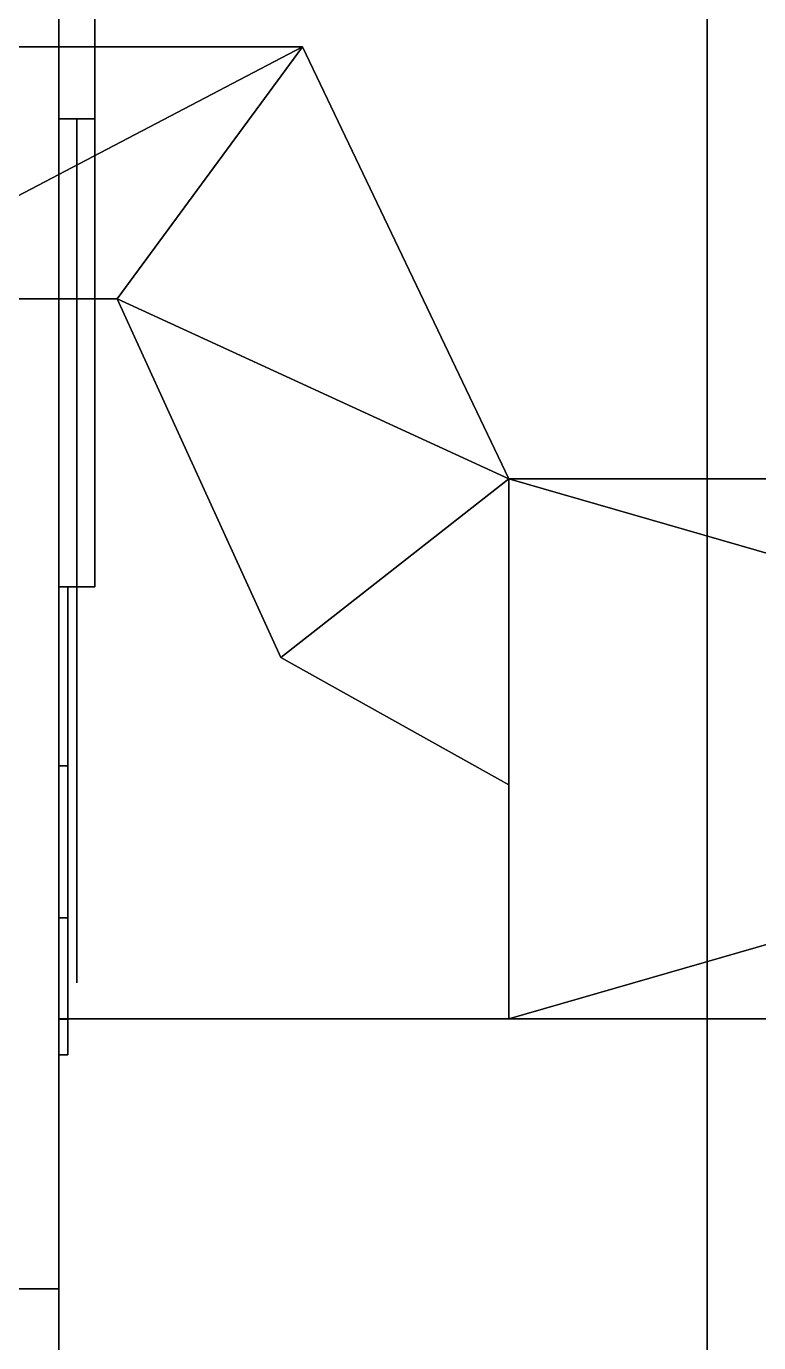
# Model space of a CAD drawing. Extents: x 0 to 5234, y -4951 to 0.
# Drawn here: x 4483.1 to 4503.43, y -3836.17 to -3799.59 of the extents above; entities that cross this region are included whole.
import ezdxf

# ---------------------------------------------------------------- set-up
doc = ezdxf.new("R2010")
doc.units = 0
for name, color, linetype in [('LAYER0', 7, 'CONTINUOUS'), ('LAYER114', 253, 'CONTINUOUS'), ('LAYER129', 7, 'CONTINUOUS'), ('LAYER131', 7, 'CONTINUOUS'), ('LAYER140', 7, 'CONTINUOUS'), ('LAYER172', 28, 'CONTINUOUS'), ('LAYER173', 253, 'CONTINUOUS'), ('LAYER174', 28, 'CONTINUOUS'), ('LAYER175', 253, 'CONTINUOUS'), ('LAYER176', 28, 'CONTINUOUS'), ('LAYER177', 253, 'CONTINUOUS'), ('LAYER178', 28, 'CONTINUOUS'), ('LAYER179', 253, 'CONTINUOUS'), ('LAYER180', 28, 'CONTINUOUS'), ('LAYER181', 253, 'CONTINUOUS'), ('LAYER182', 253, 'CONTINUOUS'), ('LAYER441', 253, 'CONTINUOUS')]:
    doc.layers.add(name, color=color, linetype=linetype)

msp = doc.modelspace()

# ---------------------------------------------------------------- linework, layer by layer
at = {"layer": 'LAYER0', "invisible_edges": 1}
for points in [[(5234, 0), (0, -4951), (0, 0), (5234, 0)], [(5234, -4951, 5), (0, 0, 5), (0, -4951, 5), (5234, -4951, 5)], [(0, 0, 5), (5234, -4951, 5), (5234, 0, 5), (0, 0, 5)], [(0, -4951), (5234, 0), (5234, -4951), (0, -4951)]]:
    msp.add_3dface(points, dxfattribs=at)
at = {"layer": 'LAYER114', "invisible_edges": 1}
for points in [[(4484, -4837.5, 2355), (4484, -3377.5, 2425), (4484, -3377.5, 2355), (4484, -4837.5, 2355)], [(4484, -3377.5, 2425), (4484, -4837.5, 2355), (4484, -4837.5, 2425), (4484, -3377.5, 2425)], [(4502, -4837.5, 2425), (4484, -3377.5, 2425), (4484, -4837.5, 2425), (4502, -4837.5, 2425)], [(4484, -3377.5, 2425), (4502, -4837.5, 2425), (4502, -3377.5, 2425), (4484, -3377.5, 2425)], [(4502, -3377.5, 2355), (4484, -4837.5, 2355), (4484, -3377.5, 2355), (4502, -3377.5, 2355)], [(4484, -4837.5, 2355), (4502, -3377.5, 2355), (4502, -4837.5, 2355), (4484, -4837.5, 2355)], [(4502, -4837.5, 2425), (4502, -3377.5, 2355), (4502, -3377.5, 2425), (4502, -4837.5, 2425)], [(4502, -3377.5, 2355), (4502, -4837.5, 2425), (4502, -4837.5, 2355), (4502, -3377.5, 2355)]]:
    msp.add_3dface(points, dxfattribs=at)
at = {"layer": 'LAYER129', "invisible_edges": 1}
for points in [[(5064, -3827.168, 5), (4484, -3845.168, 5), (4484, -3827.168, 5), (5064, -3827.168, 5)], [(4484, -3845.168, 5), (5064, -3827.168, 5), (5064, -3845.168, 5), (4484, -3845.168, 5)], [(4484, -3827.168, 2355), (4484, -3845.168, 5), (4484, -3845.168, 2355), (4484, -3827.168, 2355)], [(4484, -3845.168, 5), (4484, -3827.168, 2355), (4484, -3827.168, 5), (4484, -3845.168, 5)], [(5064, -3845.168, 2355), (4484, -3827.168, 2355), (4484, -3845.168, 2355), (5064, -3845.168, 2355)], [(4484, -3827.168, 2355), (5064, -3845.168, 2355), (5064, -3827.168, 2355), (4484, -3827.168, 2355)], [(4484, -3827.168, 2355), (5064, -3827.168, 5), (4484, -3827.168, 5), (4484, -3827.168, 2355)], [(5064, -3827.168, 5), (4484, -3827.168, 2355), (5064, -3827.168, 2355), (5064, -3827.168, 5)]]:
    msp.add_3dface(points, dxfattribs=at)
at = {"layer": 'LAYER131', "invisible_edges": 1}
for points in [[(5064, -3827.171, 85), (4484, -2927.831, 85), (5064, -2927.831, 85), (5064, -3827.171, 85)], [(4484, -2927.831, 85), (5064, -3827.171, 85), (4484, -3827.171, 85), (4484, -2927.831, 85)], [(4484, -3827.171, 103), (4484, -2927.831, 85), (4484, -3827.171, 85), (4484, -3827.171, 103)], [(4484, -2927.831, 85), (4484, -3827.171, 103), (4484, -2927.831, 103), (4484, -2927.831, 85)], [(4484, -3827.171, 103), (5064, -2927.831, 103), (4484, -2927.831, 103), (4484, -3827.171, 103)], [(5064, -2927.831, 103), (4484, -3827.171, 103), (5064, -3827.171, 103), (5064, -2927.831, 103)], [(5064, -3827.171, 85), (4484, -3827.171, 103), (4484, -3827.171, 85), (5064, -3827.171, 85)], [(4484, -3827.171, 103), (5064, -3827.171, 85), (5064, -3827.171, 103), (4484, -3827.171, 103)]]:
    msp.add_3dface(points, dxfattribs=at)
at = {"layer": 'LAYER140', "invisible_edges": 1}
for points in [[(5064, -2927.831, 2354), (4484, -3827.171, 2354), (5064, -3827.171, 2354), (5064, -2927.831, 2354)], [(4484, -3827.171, 2354), (5064, -2927.831, 2354), (4484, -2927.831, 2354), (4484, -3827.171, 2354)], [(4484, -2927.831, 2336), (4484, -3827.171, 2354), (4484, -2927.831, 2354), (4484, -2927.831, 2336)], [(4484, -3827.171, 2354), (4484, -2927.831, 2336), (4484, -3827.171, 2336), (4484, -3827.171, 2354)], [(4484, -2927.831, 2336), (5064, -3827.171, 2336), (4484, -3827.171, 2336), (4484, -2927.831, 2336)], [(5064, -3827.171, 2336), (4484, -2927.831, 2336), (5064, -2927.831, 2336), (5064, -3827.171, 2336)], [(5064, -3827.171, 2336), (4484, -3827.171, 2354), (4484, -3827.171, 2336), (5064, -3827.171, 2336)], [(4484, -3827.171, 2354), (5064, -3827.171, 2336), (5064, -3827.171, 2354), (4484, -3827.171, 2354)]]:
    msp.add_3dface(points, dxfattribs=at)
at = {"layer": 'LAYER172'}
for points in [[(4485, -3815.167, 167), (4484, -3815.167, 167), (4484, -3797.167, 167), (4485, -3797.167, 167)], [(4485, -3815.167, 209), (4484, -3815.167, 209), (4484, -3797.167, 209), (4485, -3797.167, 209)], [(4484, -3797.167, 167), (4484, -3815.167, 167), (4484, -3815.167, 209), (4484, -3797.167, 209)], [(4485, -3797.167, 167), (4485, -3815.167, 167), (4485, -3815.167, 167), (4485, -3797.167, 167)], [(4485, -3797.167, 209), (4485, -3815.167, 209), (4485, -3815.167, 209), (4485, -3797.167, 209)], [(4484, -3802.167, 179), (4484, -3802.167, 197), (4484, -3802.167, 179)], [(4485, -3802.167, 179), (4484, -3802.167, 179), (4484, -3802.167, 197), (4485, -3802.167, 197)], [(4485, -3802.167, 179), (4484, -3802.167, 179), (4484, -3815.167, 179), (4485, -3815.167, 179)], [(4485, -3802.167, 197), (4484, -3802.167, 197), (4484, -3815.167, 197), (4485, -3815.167, 197)], [(4484, -3815.167, 179), (4484, -3815.167, 167), (4484, -3815.167, 179)], [(4484, -3815.167, 197), (4484, -3815.167, 209), (4484, -3815.167, 197)], [(4485, -3815.167, 179), (4484, -3815.167, 179), (4484, -3815.167, 167), (4485, -3815.167, 167)], [(4485, -3815.167, 197), (4484, -3815.167, 197), (4484, -3815.167, 209), (4485, -3815.167, 209)]]:
    msp.add_3dface(points, dxfattribs=at)
for points, invisible_edges in [([(4485, -3797.167, 209), (4485, -3797.167, 167), (4485, -3802.167, 179), (4485, -3802.167, 197)], 10), ([(4485, -3797.167, 167), (4485, -3802.167, 179), (4485, -3815.167, 179), (4485, -3815.167, 167)], 1), ([(4485, -3797.167, 209), (4485, -3802.167, 197), (4485, -3815.167, 197), (4485, -3815.167, 209)], 1), ([(4484.5, -3815.167, 197), (4484.5, -3815.167, 179), (4484.5, -3802.167, 179), (4484.5, -3802.167, 197)], 1), ([(4484.25, -3815.167, 175), (4484.25, -3820.142, 175.9896), (4484.25, -3819.167, 182.5), (4484.25, -3815.167, 179)], 2), ([(4484.25, -3820.142, 200.0104), (4484.25, -3815.167, 201), (4484.25, -3815.167, 197), (4484.25, -3819.167, 193.5)], 8), ([(4484.5, -3819.376, 193.3167), (4484.5, -3819.167, 182.5), (4484.5, -3815.167, 179), (4484.5, -3815.167, 197)], 5), ([(4484.25, -3820.142, 175.9896), (4484.25, -3824.359, 178.8076), (4484.25, -3822.667, 182.5), (4484.25, -3819.167, 182.5)], 10), ([(4484.25, -3824.359, 197.1924), (4484.25, -3820.142, 200.0104), (4484.25, -3819.167, 193.5), (4484.25, -3822.667, 193.5)], 10), ([(4484.5, -3826.167, 193.5), (4484.5, -3826.167, 182.5), (4484.5, -3819.167, 182.5), (4484.5, -3819.376, 193.3167)], 4), ([(4484.25, -3824.359, 178.8076), (4484.25, -3827.177, 183.0251), (4484.25, -3826.167, 182.5), (4484.25, -3822.667, 182.5)], 10), ([(4484.25, -3827.177, 192.9749), (4484.25, -3824.359, 197.1924), (4484.25, -3822.667, 193.5), (4484.25, -3826.167, 193.5)], 10), ([(4484.25, -3827.177, 183.0251), (4484.25, -3828.167, 188), (4484.25, -3826.167, 188), (4484.25, -3826.167, 182.5)], 10), ([(4484.25, -3828.167, 188), (4484.25, -3827.177, 192.9749), (4484.25, -3826.167, 193.5), (4484.25, -3826.167, 188)], 10)]:
    msp.add_3dface(points, dxfattribs=dict(at, invisible_edges=invisible_edges))
at = {"layer": 'LAYER173'}
for points in [[(4490.77, -3800.167, 194.7826), (4476.4, -3800.167, 194.7826), (4477.4, -3807.167, 194.7826), (4490.77, -3800.167, 194.7826)], [(4490.77, -3800.167, 194.7826), (4490.77, -3800.167, 181.2174), (4476.4, -3800.167, 181.2174), (4490.77, -3800.167, 194.7826)], [(4490.77, -3800.167, 194.7826), (4476.4, -3800.167, 181.2174), (4476.4, -3800.167, 194.7826), (4490.77, -3800.167, 194.7826)], [(4476.4, -3800.167, 181.2174), (4490.77, -3800.167, 181.2174), (4477.4, -3807.167, 181.2174), (4476.4, -3800.167, 181.2174)], [(4490.77, -3800.167, 194.7826), (4477.4, -3807.167, 194.7826), (4485.62, -3807.167, 194.7826), (4490.77, -3800.167, 194.7826)], [(4477.4, -3807.167, 181.2174), (4490.77, -3800.167, 181.2174), (4485.62, -3807.167, 181.2174), (4477.4, -3807.167, 181.2174)], [(4485.62, -3807.167, 194.7826), (4496.5, -3812.167, 194.7826), (4490.77, -3800.167, 194.7826), (4485.62, -3807.167, 194.7826)], [(4496.5, -3812.167, 181.2174), (4485.62, -3807.167, 181.2174), (4490.77, -3800.167, 181.2174), (4496.5, -3812.167, 181.2174)], [(4490.77, -3800.167, 181.2174), (4490.77, -3800.167, 194.7826), (4496.5, -3812.167, 181.2174), (4490.77, -3800.167, 181.2174)], [(4496.5, -3812.167, 181.2174), (4490.77, -3800.167, 194.7826), (4496.5, -3812.167, 194.7826), (4496.5, -3812.167, 181.2174)], [(4490.16, -3817.127, 194.7826), (4496.5, -3812.167, 194.7826), (4485.62, -3807.167, 194.7826), (4490.16, -3817.127, 194.7826)], [(4496.5, -3812.167, 181.2174), (4490.16, -3817.127, 181.2174), (4485.62, -3807.167, 181.2174), (4496.5, -3812.167, 181.2174)], [(4496.5, -3812.167, 194.7826), (4490.16, -3817.127, 194.7826), (4496.5, -3820.667, 194.7826), (4496.5, -3812.167, 194.7826)], [(4490.16, -3817.127, 181.2174), (4496.5, -3812.167, 181.2174), (4496.5, -3820.667, 181.2174), (4490.16, -3817.127, 181.2174)], [(4496.5, -3827.167, 181.2174), (4496.5, -3812.167, 181.2174), (4548.5, -3827.167, 181.2174), (4496.5, -3827.167, 181.2174)], [(4548.5, -3827.167, 181.2174), (4496.5, -3812.167, 181.2174), (4548.5, -3812.167, 181.2174), (4548.5, -3827.167, 181.2174)], [(4548.5, -3827.167, 194.7826), (4548.5, -3812.167, 194.7826), (4496.5, -3827.167, 194.7826), (4548.5, -3827.167, 194.7826)], [(4496.5, -3827.167, 194.7826), (4548.5, -3812.167, 194.7826), (4496.5, -3812.167, 194.7826), (4496.5, -3827.167, 194.7826)], [(4496.5, -3812.167, 181.2174), (4496.5, -3812.167, 194.7826), (4548.5, -3812.167, 181.2174), (4496.5, -3812.167, 181.2174)], [(4548.5, -3812.167, 181.2174), (4496.5, -3812.167, 194.7826), (4548.5, -3812.167, 194.7826), (4548.5, -3812.167, 181.2174)]]:
    msp.add_3dface(points, dxfattribs=at)
at = {"layer": 'LAYER174'}
for points in [[(4485, -3815.167, 683), (4484, -3815.167, 683), (4484, -3797.167, 683), (4485, -3797.167, 683)], [(4485, -3815.167, 725), (4484, -3815.167, 725), (4484, -3797.167, 725), (4485, -3797.167, 725)], [(4484, -3797.167, 683), (4484, -3815.167, 683), (4484, -3815.167, 725), (4484, -3797.167, 725)], [(4485, -3797.167, 683), (4485, -3815.167, 683), (4485, -3815.167, 683), (4485, -3797.167, 683)], [(4485, -3797.167, 725), (4485, -3815.167, 725), (4485, -3815.167, 725), (4485, -3797.167, 725)], [(4484, -3802.167, 695), (4484, -3802.167, 713), (4484, -3802.167, 695)], [(4485, -3802.167, 695), (4484, -3802.167, 695), (4484, -3802.167, 713), (4485, -3802.167, 713)], [(4485, -3802.167, 695), (4484, -3802.167, 695), (4484, -3815.167, 695), (4485, -3815.167, 695)], [(4485, -3802.167, 713), (4484, -3802.167, 713), (4484, -3815.167, 713), (4485, -3815.167, 713)], [(4484, -3815.167, 695), (4484, -3815.167, 683), (4484, -3815.167, 695)], [(4484, -3815.167, 713), (4484, -3815.167, 725), (4484, -3815.167, 713)], [(4485, -3815.167, 695), (4484, -3815.167, 695), (4484, -3815.167, 683), (4485, -3815.167, 683)], [(4485, -3815.167, 713), (4484, -3815.167, 713), (4484, -3815.167, 725), (4485, -3815.167, 725)]]:
    msp.add_3dface(points, dxfattribs=at)
for points, invisible_edges in [([(4485, -3797.167, 725), (4485, -3797.167, 683), (4485, -3802.167, 695), (4485, -3802.167, 713)], 10), ([(4485, -3797.167, 683), (4485, -3802.167, 695), (4485, -3815.167, 695), (4485, -3815.167, 683)], 1), ([(4485, -3797.167, 725), (4485, -3802.167, 713), (4485, -3815.167, 713), (4485, -3815.167, 725)], 1), ([(4484.5, -3815.167, 713), (4484.5, -3815.167, 695), (4484.5, -3802.167, 695), (4484.5, -3802.167, 713)], 1), ([(4484.25, -3815.167, 691), (4484.25, -3820.142, 691.9896), (4484.25, -3819.167, 698.5), (4484.25, -3815.167, 695)], 2), ([(4484.25, -3820.142, 716.0104), (4484.25, -3815.167, 717), (4484.25, -3815.167, 713), (4484.25, -3819.167, 709.5)], 8), ([(4484.5, -3819.376, 709.3167), (4484.5, -3819.167, 698.5), (4484.5, -3815.167, 695), (4484.5, -3815.167, 713)], 5), ([(4484.25, -3820.142, 691.9896), (4484.25, -3824.359, 694.8076), (4484.25, -3822.667, 698.5), (4484.25, -3819.167, 698.5)], 10), ([(4484.25, -3824.359, 713.1924), (4484.25, -3820.142, 716.0104), (4484.25, -3819.167, 709.5), (4484.25, -3822.667, 709.5)], 10), ([(4484.5, -3826.167, 709.5), (4484.5, -3826.167, 698.5), (4484.5, -3819.167, 698.5), (4484.5, -3819.376, 709.3167)], 4), ([(4484.25, -3824.359, 694.8076), (4484.25, -3827.177, 699.0251), (4484.25, -3826.167, 698.5), (4484.25, -3822.667, 698.5)], 10), ([(4484.25, -3827.177, 708.9749), (4484.25, -3824.359, 713.1924), (4484.25, -3822.667, 709.5), (4484.25, -3826.167, 709.5)], 10), ([(4484.25, -3827.177, 699.0251), (4484.25, -3828.167, 704), (4484.25, -3826.167, 704), (4484.25, -3826.167, 698.5)], 10), ([(4484.25, -3828.167, 704), (4484.25, -3827.177, 708.9749), (4484.25, -3826.167, 709.5), (4484.25, -3826.167, 704)], 10)]:
    msp.add_3dface(points, dxfattribs=dict(at, invisible_edges=invisible_edges))
at = {"layer": 'LAYER175'}
for points in [[(4490.77, -3800.167, 710.7826), (4476.4, -3800.167, 710.7826), (4477.4, -3807.167, 710.7826), (4490.77, -3800.167, 710.7826)], [(4490.77, -3800.167, 710.7826), (4490.77, -3800.167, 697.2174), (4476.4, -3800.167, 697.2174), (4490.77, -3800.167, 710.7826)], [(4490.77, -3800.167, 710.7826), (4476.4, -3800.167, 697.2174), (4476.4, -3800.167, 710.7826), (4490.77, -3800.167, 710.7826)], [(4476.4, -3800.167, 697.2174), (4490.77, -3800.167, 697.2174), (4477.4, -3807.167, 697.2174), (4476.4, -3800.167, 697.2174)], [(4490.77, -3800.167, 710.7826), (4477.4, -3807.167, 710.7826), (4485.62, -3807.167, 710.7826), (4490.77, -3800.167, 710.7826)], [(4477.4, -3807.167, 697.2174), (4490.77, -3800.167, 697.2174), (4485.62, -3807.167, 697.2174), (4477.4, -3807.167, 697.2174)], [(4485.62, -3807.167, 710.7826), (4496.5, -3812.167, 710.7826), (4490.77, -3800.167, 710.7826), (4485.62, -3807.167, 710.7826)], [(4496.5, -3812.167, 697.2174), (4485.62, -3807.167, 697.2174), (4490.77, -3800.167, 697.2174), (4496.5, -3812.167, 697.2174)], [(4490.77, -3800.167, 697.2174), (4490.77, -3800.167, 710.7826), (4496.5, -3812.167, 697.2174), (4490.77, -3800.167, 697.2174)], [(4496.5, -3812.167, 697.2174), (4490.77, -3800.167, 710.7826), (4496.5, -3812.167, 710.7826), (4496.5, -3812.167, 697.2174)], [(4490.16, -3817.127, 710.7826), (4496.5, -3812.167, 710.7826), (4485.62, -3807.167, 710.7826), (4490.16, -3817.127, 710.7826)], [(4496.5, -3812.167, 697.2174), (4490.16, -3817.127, 697.2174), (4485.62, -3807.167, 697.2174), (4496.5, -3812.167, 697.2174)], [(4496.5, -3812.167, 710.7826), (4490.16, -3817.127, 710.7826), (4496.5, -3820.667, 710.7826), (4496.5, -3812.167, 710.7826)], [(4490.16, -3817.127, 697.2174), (4496.5, -3812.167, 697.2174), (4496.5, -3820.667, 697.2174), (4490.16, -3817.127, 697.2174)], [(4496.5, -3827.167, 697.2174), (4496.5, -3812.167, 697.2174), (4548.5, -3827.167, 697.2174), (4496.5, -3827.167, 697.2174)], [(4548.5, -3827.167, 697.2174), (4496.5, -3812.167, 697.2174), (4548.5, -3812.167, 697.2174), (4548.5, -3827.167, 697.2174)], [(4548.5, -3827.167, 710.7826), (4548.5, -3812.167, 710.7826), (4496.5, -3827.167, 710.7826), (4548.5, -3827.167, 710.7826)], [(4496.5, -3827.167, 710.7826), (4548.5, -3812.167, 710.7826), (4496.5, -3812.167, 710.7826), (4496.5, -3827.167, 710.7826)], [(4496.5, -3812.167, 697.2174), (4496.5, -3812.167, 710.7826), (4548.5, -3812.167, 697.2174), (4496.5, -3812.167, 697.2174)], [(4548.5, -3812.167, 697.2174), (4496.5, -3812.167, 710.7826), (4548.5, -3812.167, 710.7826), (4548.5, -3812.167, 697.2174)]]:
    msp.add_3dface(points, dxfattribs=at)
at = {"layer": 'LAYER176'}
for points in [[(4485, -3815.167, 1199), (4484, -3815.167, 1199), (4484, -3797.167, 1199), (4485, -3797.167, 1199)], [(4485, -3815.167, 1241), (4484, -3815.167, 1241), (4484, -3797.167, 1241), (4485, -3797.167, 1241)], [(4484, -3797.167, 1199), (4484, -3815.167, 1199), (4484, -3815.167, 1241), (4484, -3797.167, 1241)], [(4485, -3797.167, 1199), (4485, -3815.167, 1199), (4485, -3815.167, 1199), (4485, -3797.167, 1199)], [(4485, -3797.167, 1241), (4485, -3815.167, 1241), (4485, -3815.167, 1241), (4485, -3797.167, 1241)], [(4484, -3802.167, 1211), (4484, -3802.167, 1229), (4484, -3802.167, 1211)], [(4485, -3802.167, 1211), (4484, -3802.167, 1211), (4484, -3802.167, 1229), (4485, -3802.167, 1229)], [(4485, -3802.167, 1211), (4484, -3802.167, 1211), (4484, -3815.167, 1211), (4485, -3815.167, 1211)], [(4485, -3802.167, 1229), (4484, -3802.167, 1229), (4484, -3815.167, 1229), (4485, -3815.167, 1229)], [(4484, -3815.167, 1211), (4484, -3815.167, 1199), (4484, -3815.167, 1211)], [(4484, -3815.167, 1229), (4484, -3815.167, 1241), (4484, -3815.167, 1229)], [(4485, -3815.167, 1211), (4484, -3815.167, 1211), (4484, -3815.167, 1199), (4485, -3815.167, 1199)], [(4485, -3815.167, 1229), (4484, -3815.167, 1229), (4484, -3815.167, 1241), (4485, -3815.167, 1241)]]:
    msp.add_3dface(points, dxfattribs=at)
for points, invisible_edges in [([(4485, -3797.167, 1241), (4485, -3797.167, 1199), (4485, -3802.167, 1211), (4485, -3802.167, 1229)], 10), ([(4485, -3797.167, 1199), (4485, -3802.167, 1211), (4485, -3815.167, 1211), (4485, -3815.167, 1199)], 1), ([(4485, -3797.167, 1241), (4485, -3802.167, 1229), (4485, -3815.167, 1229), (4485, -3815.167, 1241)], 1), ([(4484.5, -3815.167, 1229), (4484.5, -3815.167, 1211), (4484.5, -3802.167, 1211), (4484.5, -3802.167, 1229)], 1), ([(4484.25, -3815.167, 1207), (4484.25, -3820.142, 1207.99), (4484.25, -3819.167, 1214.5), (4484.25, -3815.167, 1211)], 2), ([(4484.25, -3820.142, 1232.01), (4484.25, -3815.167, 1233), (4484.25, -3815.167, 1229), (4484.25, -3819.167, 1225.5)], 8), ([(4484.5, -3819.376, 1225.317), (4484.5, -3819.167, 1214.5), (4484.5, -3815.167, 1211), (4484.5, -3815.167, 1229)], 5), ([(4484.25, -3820.142, 1207.99), (4484.25, -3824.359, 1210.808), (4484.25, -3822.667, 1214.5), (4484.25, -3819.167, 1214.5)], 10), ([(4484.25, -3824.359, 1229.192), (4484.25, -3820.142, 1232.01), (4484.25, -3819.167, 1225.5), (4484.25, -3822.667, 1225.5)], 10), ([(4484.5, -3826.167, 1225.5), (4484.5, -3826.167, 1214.5), (4484.5, -3819.167, 1214.5), (4484.5, -3819.376, 1225.317)], 4), ([(4484.25, -3824.359, 1210.808), (4484.25, -3827.177, 1215.025), (4484.25, -3826.167, 1214.5), (4484.25, -3822.667, 1214.5)], 10), ([(4484.25, -3827.177, 1224.975), (4484.25, -3824.359, 1229.192), (4484.25, -3822.667, 1225.5), (4484.25, -3826.167, 1225.5)], 10), ([(4484.25, -3827.177, 1215.025), (4484.25, -3828.167, 1220), (4484.25, -3826.167, 1220), (4484.25, -3826.167, 1214.5)], 10), ([(4484.25, -3828.167, 1220), (4484.25, -3827.177, 1224.975), (4484.25, -3826.167, 1225.5), (4484.25, -3826.167, 1220)], 10)]:
    msp.add_3dface(points, dxfattribs=dict(at, invisible_edges=invisible_edges))
at = {"layer": 'LAYER177'}
for points in [[(4490.77, -3800.167, 1226.783), (4476.4, -3800.167, 1226.783), (4477.4, -3807.167, 1226.783), (4490.77, -3800.167, 1226.783)], [(4490.77, -3800.167, 1226.783), (4490.77, -3800.167, 1213.217), (4476.4, -3800.167, 1213.217), (4490.77, -3800.167, 1226.783)], [(4490.77, -3800.167, 1226.783), (4476.4, -3800.167, 1213.217), (4476.4, -3800.167, 1226.783), (4490.77, -3800.167, 1226.783)], [(4476.4, -3800.167, 1213.217), (4490.77, -3800.167, 1213.217), (4477.4, -3807.167, 1213.217), (4476.4, -3800.167, 1213.217)], [(4490.77, -3800.167, 1226.783), (4477.4, -3807.167, 1226.783), (4485.62, -3807.167, 1226.783), (4490.77, -3800.167, 1226.783)], [(4477.4, -3807.167, 1213.217), (4490.77, -3800.167, 1213.217), (4485.62, -3807.167, 1213.217), (4477.4, -3807.167, 1213.217)], [(4485.62, -3807.167, 1226.783), (4496.5, -3812.167, 1226.783), (4490.77, -3800.167, 1226.783), (4485.62, -3807.167, 1226.783)], [(4496.5, -3812.167, 1213.217), (4485.62, -3807.167, 1213.217), (4490.77, -3800.167, 1213.217), (4496.5, -3812.167, 1213.217)], [(4490.77, -3800.167, 1213.217), (4490.77, -3800.167, 1226.783), (4496.5, -3812.167, 1213.217), (4490.77, -3800.167, 1213.217)], [(4496.5, -3812.167, 1213.217), (4490.77, -3800.167, 1226.783), (4496.5, -3812.167, 1226.783), (4496.5, -3812.167, 1213.217)], [(4490.16, -3817.127, 1226.783), (4496.5, -3812.167, 1226.783), (4485.62, -3807.167, 1226.783), (4490.16, -3817.127, 1226.783)], [(4496.5, -3812.167, 1213.217), (4490.16, -3817.127, 1213.217), (4485.62, -3807.167, 1213.217), (4496.5, -3812.167, 1213.217)], [(4496.5, -3812.167, 1226.783), (4490.16, -3817.127, 1226.783), (4496.5, -3820.667, 1226.783), (4496.5, -3812.167, 1226.783)], [(4490.16, -3817.127, 1213.217), (4496.5, -3812.167, 1213.217), (4496.5, -3820.667, 1213.217), (4490.16, -3817.127, 1213.217)], [(4496.5, -3827.167, 1213.217), (4496.5, -3812.167, 1213.217), (4548.5, -3827.167, 1213.217), (4496.5, -3827.167, 1213.217)], [(4548.5, -3827.167, 1213.217), (4496.5, -3812.167, 1213.217), (4548.5, -3812.167, 1213.217), (4548.5, -3827.167, 1213.217)], [(4548.5, -3827.167, 1226.783), (4548.5, -3812.167, 1226.783), (4496.5, -3827.167, 1226.783), (4548.5, -3827.167, 1226.783)], [(4496.5, -3827.167, 1226.783), (4548.5, -3812.167, 1226.783), (4496.5, -3812.167, 1226.783), (4496.5, -3827.167, 1226.783)], [(4496.5, -3812.167, 1213.217), (4496.5, -3812.167, 1226.783), (4548.5, -3812.167, 1213.217), (4496.5, -3812.167, 1213.217)], [(4548.5, -3812.167, 1213.217), (4496.5, -3812.167, 1226.783), (4548.5, -3812.167, 1226.783), (4548.5, -3812.167, 1213.217)]]:
    msp.add_3dface(points, dxfattribs=at)
at = {"layer": 'LAYER178'}
for points in [[(4485, -3815.167, 1715), (4484, -3815.167, 1715), (4484, -3797.167, 1715), (4485, -3797.167, 1715)], [(4485, -3815.167, 1757), (4484, -3815.167, 1757), (4484, -3797.167, 1757), (4485, -3797.167, 1757)], [(4484, -3797.167, 1715), (4484, -3815.167, 1715), (4484, -3815.167, 1757), (4484, -3797.167, 1757)], [(4485, -3797.167, 1715), (4485, -3815.167, 1715), (4485, -3815.167, 1715), (4485, -3797.167, 1715)], [(4485, -3797.167, 1757), (4485, -3815.167, 1757), (4485, -3815.167, 1757), (4485, -3797.167, 1757)], [(4484, -3802.167, 1727), (4484, -3802.167, 1745), (4484, -3802.167, 1727)], [(4485, -3802.167, 1727), (4484, -3802.167, 1727), (4484, -3802.167, 1745), (4485, -3802.167, 1745)], [(4485, -3802.167, 1727), (4484, -3802.167, 1727), (4484, -3815.167, 1727), (4485, -3815.167, 1727)], [(4485, -3802.167, 1745), (4484, -3802.167, 1745), (4484, -3815.167, 1745), (4485, -3815.167, 1745)], [(4484, -3815.167, 1727), (4484, -3815.167, 1715), (4484, -3815.167, 1727)], [(4484, -3815.167, 1745), (4484, -3815.167, 1757), (4484, -3815.167, 1745)], [(4485, -3815.167, 1727), (4484, -3815.167, 1727), (4484, -3815.167, 1715), (4485, -3815.167, 1715)], [(4485, -3815.167, 1745), (4484, -3815.167, 1745), (4484, -3815.167, 1757), (4485, -3815.167, 1757)]]:
    msp.add_3dface(points, dxfattribs=at)
for points, invisible_edges in [([(4485, -3797.167, 1757), (4485, -3797.167, 1715), (4485, -3802.167, 1727), (4485, -3802.167, 1745)], 10), ([(4485, -3797.167, 1715), (4485, -3802.167, 1727), (4485, -3815.167, 1727), (4485, -3815.167, 1715)], 1), ([(4485, -3797.167, 1757), (4485, -3802.167, 1745), (4485, -3815.167, 1745), (4485, -3815.167, 1757)], 1), ([(4484.5, -3815.167, 1745), (4484.5, -3815.167, 1727), (4484.5, -3802.167, 1727), (4484.5, -3802.167, 1745)], 1), ([(4484.25, -3815.167, 1723), (4484.25, -3820.142, 1723.99), (4484.25, -3819.167, 1730.5), (4484.25, -3815.167, 1727)], 2), ([(4484.25, -3820.142, 1748.01), (4484.25, -3815.167, 1749), (4484.25, -3815.167, 1745), (4484.25, -3819.167, 1741.5)], 8), ([(4484.5, -3819.376, 1741.317), (4484.5, -3819.167, 1730.5), (4484.5, -3815.167, 1727), (4484.5, -3815.167, 1745)], 5), ([(4484.25, -3820.142, 1723.99), (4484.25, -3824.359, 1726.808), (4484.25, -3822.667, 1730.5), (4484.25, -3819.167, 1730.5)], 10), ([(4484.25, -3824.359, 1745.192), (4484.25, -3820.142, 1748.01), (4484.25, -3819.167, 1741.5), (4484.25, -3822.667, 1741.5)], 10), ([(4484.5, -3826.167, 1741.5), (4484.5, -3826.167, 1730.5), (4484.5, -3819.167, 1730.5), (4484.5, -3819.376, 1741.317)], 4), ([(4484.25, -3824.359, 1726.808), (4484.25, -3827.177, 1731.025), (4484.25, -3826.167, 1730.5), (4484.25, -3822.667, 1730.5)], 10), ([(4484.25, -3827.177, 1740.975), (4484.25, -3824.359, 1745.192), (4484.25, -3822.667, 1741.5), (4484.25, -3826.167, 1741.5)], 10), ([(4484.25, -3827.177, 1731.025), (4484.25, -3828.167, 1736), (4484.25, -3826.167, 1736), (4484.25, -3826.167, 1730.5)], 10), ([(4484.25, -3828.167, 1736), (4484.25, -3827.177, 1740.975), (4484.25, -3826.167, 1741.5), (4484.25, -3826.167, 1736)], 10)]:
    msp.add_3dface(points, dxfattribs=dict(at, invisible_edges=invisible_edges))
at = {"layer": 'LAYER179'}
for points in [[(4490.77, -3800.167, 1742.783), (4476.4, -3800.167, 1742.783), (4477.4, -3807.167, 1742.783), (4490.77, -3800.167, 1742.783)], [(4490.77, -3800.167, 1742.783), (4490.77, -3800.167, 1729.217), (4476.4, -3800.167, 1729.217), (4490.77, -3800.167, 1742.783)], [(4490.77, -3800.167, 1742.783), (4476.4, -3800.167, 1729.217), (4476.4, -3800.167, 1742.783), (4490.77, -3800.167, 1742.783)], [(4476.4, -3800.167, 1729.217), (4490.77, -3800.167, 1729.217), (4477.4, -3807.167, 1729.217), (4476.4, -3800.167, 1729.217)], [(4490.77, -3800.167, 1742.783), (4477.4, -3807.167, 1742.783), (4485.62, -3807.167, 1742.783), (4490.77, -3800.167, 1742.783)], [(4477.4, -3807.167, 1729.217), (4490.77, -3800.167, 1729.217), (4485.62, -3807.167, 1729.217), (4477.4, -3807.167, 1729.217)], [(4485.62, -3807.167, 1742.783), (4496.5, -3812.167, 1742.783), (4490.77, -3800.167, 1742.783), (4485.62, -3807.167, 1742.783)], [(4496.5, -3812.167, 1729.217), (4485.62, -3807.167, 1729.217), (4490.77, -3800.167, 1729.217), (4496.5, -3812.167, 1729.217)], [(4490.77, -3800.167, 1729.217), (4490.77, -3800.167, 1742.783), (4496.5, -3812.167, 1729.217), (4490.77, -3800.167, 1729.217)], [(4496.5, -3812.167, 1729.217), (4490.77, -3800.167, 1742.783), (4496.5, -3812.167, 1742.783), (4496.5, -3812.167, 1729.217)], [(4490.16, -3817.127, 1742.783), (4496.5, -3812.167, 1742.783), (4485.62, -3807.167, 1742.783), (4490.16, -3817.127, 1742.783)], [(4496.5, -3812.167, 1729.217), (4490.16, -3817.127, 1729.217), (4485.62, -3807.167, 1729.217), (4496.5, -3812.167, 1729.217)], [(4496.5, -3812.167, 1742.783), (4490.16, -3817.127, 1742.783), (4496.5, -3820.667, 1742.783), (4496.5, -3812.167, 1742.783)], [(4490.16, -3817.127, 1729.217), (4496.5, -3812.167, 1729.217), (4496.5, -3820.667, 1729.217), (4490.16, -3817.127, 1729.217)], [(4496.5, -3827.167, 1729.217), (4496.5, -3812.167, 1729.217), (4548.5, -3827.167, 1729.217), (4496.5, -3827.167, 1729.217)], [(4548.5, -3827.167, 1729.217), (4496.5, -3812.167, 1729.217), (4548.5, -3812.167, 1729.217), (4548.5, -3827.167, 1729.217)], [(4548.5, -3827.167, 1742.783), (4548.5, -3812.167, 1742.783), (4496.5, -3827.167, 1742.783), (4548.5, -3827.167, 1742.783)], [(4496.5, -3827.167, 1742.783), (4548.5, -3812.167, 1742.783), (4496.5, -3812.167, 1742.783), (4496.5, -3827.167, 1742.783)], [(4496.5, -3812.167, 1729.217), (4496.5, -3812.167, 1742.783), (4548.5, -3812.167, 1729.217), (4496.5, -3812.167, 1729.217)], [(4548.5, -3812.167, 1729.217), (4496.5, -3812.167, 1742.783), (4548.5, -3812.167, 1742.783), (4548.5, -3812.167, 1729.217)]]:
    msp.add_3dface(points, dxfattribs=at)
at = {"layer": 'LAYER180'}
for points in [[(4485, -3815.167, 2231), (4484, -3815.167, 2231), (4484, -3797.167, 2231), (4485, -3797.167, 2231)], [(4485, -3815.167, 2273), (4484, -3815.167, 2273), (4484, -3797.167, 2273), (4485, -3797.167, 2273)], [(4484, -3797.167, 2231), (4484, -3815.167, 2231), (4484, -3815.167, 2273), (4484, -3797.167, 2273)], [(4485, -3797.167, 2231), (4485, -3815.167, 2231), (4485, -3815.167, 2231), (4485, -3797.167, 2231)], [(4485, -3797.167, 2273), (4485, -3815.167, 2273), (4485, -3815.167, 2273), (4485, -3797.167, 2273)], [(4484, -3802.167, 2243), (4484, -3802.167, 2261), (4484, -3802.167, 2243)], [(4485, -3802.167, 2243), (4484, -3802.167, 2243), (4484, -3802.167, 2261), (4485, -3802.167, 2261)], [(4485, -3802.167, 2243), (4484, -3802.167, 2243), (4484, -3815.167, 2243), (4485, -3815.167, 2243)], [(4485, -3802.167, 2261), (4484, -3802.167, 2261), (4484, -3815.167, 2261), (4485, -3815.167, 2261)], [(4484, -3815.167, 2243), (4484, -3815.167, 2231), (4484, -3815.167, 2243)], [(4484, -3815.167, 2261), (4484, -3815.167, 2273), (4484, -3815.167, 2261)], [(4485, -3815.167, 2243), (4484, -3815.167, 2243), (4484, -3815.167, 2231), (4485, -3815.167, 2231)], [(4485, -3815.167, 2261), (4484, -3815.167, 2261), (4484, -3815.167, 2273), (4485, -3815.167, 2273)]]:
    msp.add_3dface(points, dxfattribs=at)
for points, invisible_edges in [([(4485, -3797.167, 2273), (4485, -3797.167, 2231), (4485, -3802.167, 2243), (4485, -3802.167, 2261)], 10), ([(4485, -3797.167, 2231), (4485, -3802.167, 2243), (4485, -3815.167, 2243), (4485, -3815.167, 2231)], 1), ([(4485, -3797.167, 2273), (4485, -3802.167, 2261), (4485, -3815.167, 2261), (4485, -3815.167, 2273)], 1), ([(4484.5, -3815.167, 2261), (4484.5, -3815.167, 2243), (4484.5, -3802.167, 2243), (4484.5, -3802.167, 2261)], 1), ([(4484.25, -3815.167, 2239), (4484.25, -3820.142, 2239.99), (4484.25, -3819.167, 2246.5), (4484.25, -3815.167, 2243)], 2), ([(4484.25, -3820.142, 2264.01), (4484.25, -3815.167, 2265), (4484.25, -3815.167, 2261), (4484.25, -3819.167, 2257.5)], 8), ([(4484.5, -3819.376, 2257.317), (4484.5, -3819.167, 2246.5), (4484.5, -3815.167, 2243), (4484.5, -3815.167, 2261)], 5), ([(4484.25, -3820.142, 2239.99), (4484.25, -3824.359, 2242.808), (4484.25, -3822.667, 2246.5), (4484.25, -3819.167, 2246.5)], 10), ([(4484.25, -3824.359, 2261.192), (4484.25, -3820.142, 2264.01), (4484.25, -3819.167, 2257.5), (4484.25, -3822.667, 2257.5)], 10), ([(4484.5, -3826.167, 2257.5), (4484.5, -3826.167, 2246.5), (4484.5, -3819.167, 2246.5), (4484.5, -3819.376, 2257.317)], 4), ([(4484.25, -3824.359, 2242.808), (4484.25, -3827.177, 2247.025), (4484.25, -3826.167, 2246.5), (4484.25, -3822.667, 2246.5)], 10), ([(4484.25, -3827.177, 2256.975), (4484.25, -3824.359, 2261.192), (4484.25, -3822.667, 2257.5), (4484.25, -3826.167, 2257.5)], 10), ([(4484.25, -3827.177, 2247.025), (4484.25, -3828.167, 2252), (4484.25, -3826.167, 2252), (4484.25, -3826.167, 2246.5)], 10), ([(4484.25, -3828.167, 2252), (4484.25, -3827.177, 2256.975), (4484.25, -3826.167, 2257.5), (4484.25, -3826.167, 2252)], 10)]:
    msp.add_3dface(points, dxfattribs=dict(at, invisible_edges=invisible_edges))
at = {"layer": 'LAYER181'}
for points in [[(4490.77, -3800.167, 2258.783), (4476.4, -3800.167, 2258.783), (4477.4, -3807.167, 2258.783), (4490.77, -3800.167, 2258.783)], [(4490.77, -3800.167, 2258.783), (4490.77, -3800.167, 2245.217), (4476.4, -3800.167, 2245.217), (4490.77, -3800.167, 2258.783)], [(4490.77, -3800.167, 2258.783), (4476.4, -3800.167, 2245.217), (4476.4, -3800.167, 2258.783), (4490.77, -3800.167, 2258.783)], [(4476.4, -3800.167, 2245.217), (4490.77, -3800.167, 2245.217), (4477.4, -3807.167, 2245.217), (4476.4, -3800.167, 2245.217)], [(4490.77, -3800.167, 2258.783), (4477.4, -3807.167, 2258.783), (4485.62, -3807.167, 2258.783), (4490.77, -3800.167, 2258.783)], [(4477.4, -3807.167, 2245.217), (4490.77, -3800.167, 2245.217), (4485.62, -3807.167, 2245.217), (4477.4, -3807.167, 2245.217)], [(4485.62, -3807.167, 2258.783), (4496.5, -3812.167, 2258.783), (4490.77, -3800.167, 2258.783), (4485.62, -3807.167, 2258.783)], [(4496.5, -3812.167, 2245.217), (4485.62, -3807.167, 2245.217), (4490.77, -3800.167, 2245.217), (4496.5, -3812.167, 2245.217)], [(4490.77, -3800.167, 2245.217), (4490.77, -3800.167, 2258.783), (4496.5, -3812.167, 2245.217), (4490.77, -3800.167, 2245.217)], [(4496.5, -3812.167, 2245.217), (4490.77, -3800.167, 2258.783), (4496.5, -3812.167, 2258.783), (4496.5, -3812.167, 2245.217)], [(4490.16, -3817.127, 2258.783), (4496.5, -3812.167, 2258.783), (4485.62, -3807.167, 2258.783), (4490.16, -3817.127, 2258.783)], [(4496.5, -3812.167, 2245.217), (4490.16, -3817.127, 2245.217), (4485.62, -3807.167, 2245.217), (4496.5, -3812.167, 2245.217)], [(4496.5, -3812.167, 2258.783), (4490.16, -3817.127, 2258.783), (4496.5, -3820.667, 2258.783), (4496.5, -3812.167, 2258.783)], [(4490.16, -3817.127, 2245.217), (4496.5, -3812.167, 2245.217), (4496.5, -3820.667, 2245.217), (4490.16, -3817.127, 2245.217)], [(4496.5, -3827.167, 2245.217), (4496.5, -3812.167, 2245.217), (4548.5, -3827.167, 2245.217), (4496.5, -3827.167, 2245.217)], [(4548.5, -3827.167, 2245.217), (4496.5, -3812.167, 2245.217), (4548.5, -3812.167, 2245.217), (4548.5, -3827.167, 2245.217)], [(4548.5, -3827.167, 2258.783), (4548.5, -3812.167, 2258.783), (4496.5, -3827.167, 2258.783), (4548.5, -3827.167, 2258.783)], [(4496.5, -3827.167, 2258.783), (4548.5, -3812.167, 2258.783), (4496.5, -3812.167, 2258.783), (4496.5, -3827.167, 2258.783)], [(4496.5, -3812.167, 2245.217), (4496.5, -3812.167, 2258.783), (4548.5, -3812.167, 2245.217), (4496.5, -3812.167, 2245.217)], [(4548.5, -3812.167, 2245.217), (4496.5, -3812.167, 2258.783), (4548.5, -3812.167, 2258.783), (4548.5, -3812.167, 2245.217)]]:
    msp.add_3dface(points, dxfattribs=at)
at = {"layer": 'LAYER182', "invisible_edges": 1}
for points in [[(4466, -3378.999, 88), (4484, -3834.669, 88), (4466, -3834.669, 88), (4466, -3378.999, 88)], [(4484, -3834.669, 88), (4466, -3378.999, 88), (4484, -3378.999, 88), (4484, -3834.669, 88)], [(4484, -3378.999, 2352), (4466, -3834.669, 2352), (4484, -3834.669, 2352), (4484, -3378.999, 2352)], [(4466, -3834.669, 2352), (4484, -3378.999, 2352), (4466, -3378.999, 2352), (4466, -3834.669, 2352)], [(4484, -3378.999, 2352), (4484, -3834.669, 88), (4484, -3378.999, 88), (4484, -3378.999, 2352)], [(4484, -3834.669, 88), (4484, -3378.999, 2352), (4484, -3834.669, 2352), (4484, -3834.669, 88)], [(4466, -3834.669, 2352), (4484, -3834.669, 88), (4484, -3834.669, 2352), (4466, -3834.669, 2352)], [(4484, -3834.669, 88), (4466, -3834.669, 2352), (4466, -3834.669, 88), (4484, -3834.669, 88)]]:
    msp.add_3dface(points, dxfattribs=at)
at = {"layer": 'LAYER441', "invisible_edges": 1}
for points in [[(4484, -4837.5, 75), (4466, -3377.5, 75), (4466, -4837.5, 75), (4484, -4837.5, 75)], [(4466, -3377.5, 75), (4484, -4837.5, 75), (4484, -3377.5, 75), (4466, -3377.5, 75)], [(4484, -3377.5, 5), (4466, -4837.5, 5), (4466, -3377.5, 5), (4484, -3377.5, 5)], [(4466, -4837.5, 5), (4484, -3377.5, 5), (4484, -4837.5, 5), (4466, -4837.5, 5)], [(4484, -4837.5, 75), (4484, -3377.5, 5), (4484, -3377.5, 75), (4484, -4837.5, 75)], [(4484, -3377.5, 5), (4484, -4837.5, 75), (4484, -4837.5, 5), (4484, -3377.5, 5)]]:
    msp.add_3dface(points, dxfattribs=at)

# ---------------------------------------------------------------- meshes
at = {"layer": 'LAYER172'}
mesh = msp.add_polymesh((2, 9), dxfattribs=at)
for k, corner in enumerate([(4484.25, -3815.167, 175), (4484.25, -3820.142, 175.9896), (4484.25, -3824.359, 178.8076), (4484.25, -3827.177, 183.0251), (4484.25, -3828.167, 188), (4484.25, -3827.177, 192.9749), (4484.25, -3824.359, 197.1924), (4484.25, -3820.142, 200.0104), (4484.25, -3815.167, 201), (4484, -3815.167, 175), (4484, -3820.142, 175.9896), (4484, -3824.359, 178.8076), (4484, -3827.177, 183.0251), (4484, -3828.167, 188), (4484, -3827.177, 192.9749), (4484, -3824.359, 197.1924), (4484, -3820.142, 200.0104), (4484, -3815.167, 201)]):
    mesh.set_mesh_vertex(divmod(k, 9), corner)
at = {"layer": 'LAYER174'}
mesh = msp.add_polymesh((2, 9), dxfattribs=at)
for k, corner in enumerate([(4484.25, -3815.167, 691), (4484.25, -3820.142, 691.9896), (4484.25, -3824.359, 694.8076), (4484.25, -3827.177, 699.0251), (4484.25, -3828.167, 704), (4484.25, -3827.177, 708.9749), (4484.25, -3824.359, 713.1924), (4484.25, -3820.142, 716.0104), (4484.25, -3815.167, 717), (4484, -3815.167, 691), (4484, -3820.142, 691.9896), (4484, -3824.359, 694.8076), (4484, -3827.177, 699.0251), (4484, -3828.167, 704), (4484, -3827.177, 708.9749), (4484, -3824.359, 713.1924), (4484, -3820.142, 716.0104), (4484, -3815.167, 717)]):
    mesh.set_mesh_vertex(divmod(k, 9), corner)
at = {"layer": 'LAYER176'}
mesh = msp.add_polymesh((2, 9), dxfattribs=at)
for k, corner in enumerate([(4484.25, -3815.167, 1207), (4484.25, -3820.142, 1207.99), (4484.25, -3824.359, 1210.808), (4484.25, -3827.177, 1215.025), (4484.25, -3828.167, 1220), (4484.25, -3827.177, 1224.975), (4484.25, -3824.359, 1229.192), (4484.25, -3820.142, 1232.01), (4484.25, -3815.167, 1233), (4484, -3815.167, 1207), (4484, -3820.142, 1207.99), (4484, -3824.359, 1210.808), (4484, -3827.177, 1215.025), (4484, -3828.167, 1220), (4484, -3827.177, 1224.975), (4484, -3824.359, 1229.192), (4484, -3820.142, 1232.01), (4484, -3815.167, 1233)]):
    mesh.set_mesh_vertex(divmod(k, 9), corner)
at = {"layer": 'LAYER178'}
mesh = msp.add_polymesh((2, 9), dxfattribs=at)
for k, corner in enumerate([(4484.25, -3815.167, 1723), (4484.25, -3820.142, 1723.99), (4484.25, -3824.359, 1726.808), (4484.25, -3827.177, 1731.025), (4484.25, -3828.167, 1736), (4484.25, -3827.177, 1740.975), (4484.25, -3824.359, 1745.192), (4484.25, -3820.142, 1748.01), (4484.25, -3815.167, 1749), (4484, -3815.167, 1723), (4484, -3820.142, 1723.99), (4484, -3824.359, 1726.808), (4484, -3827.177, 1731.025), (4484, -3828.167, 1736), (4484, -3827.177, 1740.975), (4484, -3824.359, 1745.192), (4484, -3820.142, 1748.01), (4484, -3815.167, 1749)]):
    mesh.set_mesh_vertex(divmod(k, 9), corner)
at = {"layer": 'LAYER180'}
mesh = msp.add_polymesh((2, 9), dxfattribs=at)
for k, corner in enumerate([(4484.25, -3815.167, 2239), (4484.25, -3820.142, 2239.99), (4484.25, -3824.359, 2242.808), (4484.25, -3827.177, 2247.025), (4484.25, -3828.167, 2252), (4484.25, -3827.177, 2256.975), (4484.25, -3824.359, 2261.192), (4484.25, -3820.142, 2264.01), (4484.25, -3815.167, 2265), (4484, -3815.167, 2239), (4484, -3820.142, 2239.99), (4484, -3824.359, 2242.808), (4484, -3827.177, 2247.025), (4484, -3828.167, 2252), (4484, -3827.177, 2256.975), (4484, -3824.359, 2261.192), (4484, -3820.142, 2264.01), (4484, -3815.167, 2265)]):
    mesh.set_mesh_vertex(divmod(k, 9), corner)

doc.saveas('drawing.dxf')
